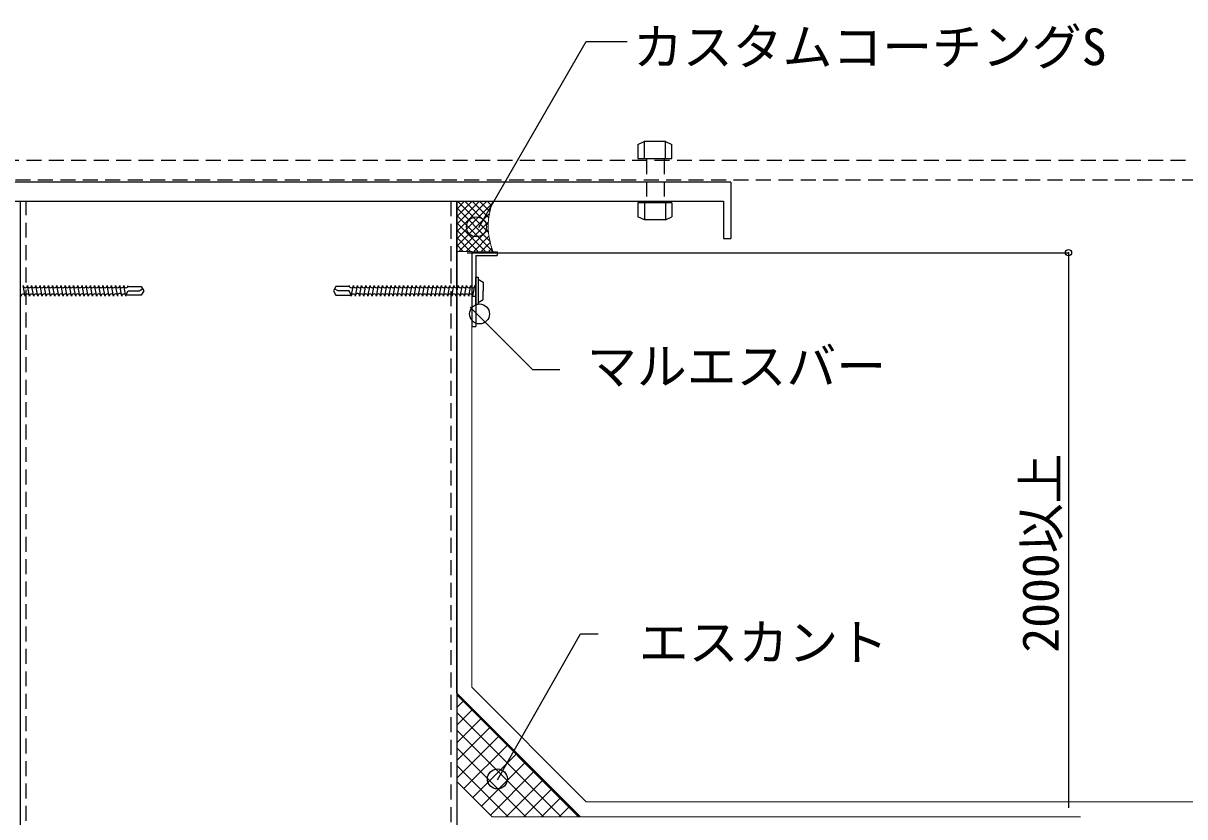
# Model space of a CAD drawing. Units: millimetres, scale not verified. Extents: x -3038 to 3038, y -2115 to 2115.
# Drawn here: x -1880.5 to -1414.6, y 1248.2 to 1566.6 of the extents above; entities that cross this region are included whole.
import ezdxf
from ezdxf.enums import TextEntityAlignment as Align

# ---------------------------------------------------------------- set-up
doc = ezdxf.new("R2010")
doc.units = ezdxf.units.MM
doc.header["$LTSCALE"] = 5
doc.header["$PDMODE"] = 32
doc.header["$PDSIZE"] = 2.5
doc.linetypes.add('DASHED1', pattern=[1.8, 1.2, -0.6])
for name, color, linetype in [('0-2_母屋', 7, 'Continuous'), ('0-B_ビス', 7, 'Continuous'), ('0-E_テキスト___1', 7, 'Continuous'), ('1-2__0-E_テキスト', 4, 'Continuous'), ('1-3__0-1_鉄骨', 4, 'Continuous')]:
    doc.layers.add(name, color=color, linetype=linetype)
for name, color, linetype, lineweight in [('0-8_防水層', 4, 'Continuous', 18), ('0-9_断熱層', 5, 'Continuous', 18), ('0-A_キャント', 222, 'Continuous', 18)]:
    doc.layers.add(name, color=color, linetype=linetype, lineweight=lineweight)
doc.styles.add('ＭＳ ゴシック', font='')
doc.styles.get('ＭＳ ゴシック').set_extended_font_data('MS Gothic')

msp = doc.modelspace()

# ---------------------------------------------------------------- linework, layer by layer
at = {"layer": '0-2_母屋', "linetype": 'DASHED1'}
for p, q in [((-1879.329, 1156.539), (-1879.329, 1495.101)), ((-1708.945, 1495.101), (-1708.945, 1156.539))]:
    msp.add_line(p, q, dxfattribs=at)
at = {"layer": '0-2_母屋'}
for p, q in [((-1706.645, 1475.125), (-1706.645, 1495.125)), ((-1706.642, 1297.751), (-1706.645, 1474.97))]:
    msp.add_line(p, q, dxfattribs=at)
msp.add_lwpolyline([(-1706.645, 1495.101), (-1706.645, 1156.539), (-1881.629, 1156.539), (-1881.629, 1495.101)], close=True, dxfattribs=at)
at = {"layer": '0-8_防水層'}
for p, q in [((-1706.645, 1488.974), (-1700.494, 1495.125)), ((-1706.645, 1486.005), (-1697.525, 1495.125)), ((-1706.645, 1483.035), (-1694.556, 1495.125)), ((-1706.645, 1480.066), (-1692.47, 1494.24)), ((-1706.645, 1492.449), (-1693.353, 1479.158)), ((-1706.392, 1492.196), (-1703.464, 1495.125)), ((-1706.351, 1495.125), (-1693.889, 1482.662)), ((-1703.381, 1495.125), (-1693.99, 1485.733)), ((-1700.412, 1495.125), (-1693.792, 1488.505)), ((-1697.443, 1495.125), (-1693.364, 1491.045)), ((-1694.473, 1495.125), (-1692.746, 1493.398)), ((-1706.645, 1489.48), (-1692.29, 1475.125)), ((-1706.645, 1486.511), (-1695.259, 1475.125)), ((-1706.392, 1477.35), (-1693.531, 1490.211)), ((-1705.648, 1475.125), (-1693.945, 1486.827)), ((-1706.645, 1483.541), (-1698.229, 1475.125)), ((-1702.678, 1475.125), (-1693.967, 1483.835)), ((-1706.645, 1480.572), (-1701.198, 1475.125)), ((-1706.645, 1477.603), (-1704.167, 1475.125)), ((-1706.645, 1477.603), (-1704.167, 1475.125)), ((-1699.709, 1475.125), (-1693.709, 1481.124)), ((-1696.739, 1475.125), (-1693.233, 1478.631)), ((-1696.739, 1475.125), (-1693.233, 1478.631)), ((-1693.769, 1475.125), (-1692.575, 1476.319)), ((-1693.769, 1475.125), (-1692.575, 1476.319)), ((-1654.65, 1254.194), (-1700.645, 1300.189)), ((-1657.1, 1248.209), (-1706.642, 1297.751)), ((-1654.65, 1254.194), (-1135.262, 1254.194))]:
    msp.add_line(p, q, dxfattribs=at)
msp.add_lwpolyline([(-1706.645, 1474.97), (-1700.645, 1474.97), (-1700.645, 1300.189), (-1654.65, 1254.194)], dxfattribs=at)
msp.add_arc((-1666.018, 1485.125), 27.979, 159.05844, 200.94154, dxfattribs=at)
at = {"layer": '0-9_断熱層'}
for p, q in [((-1657.1, 1248.209), (-1692.456, 1248.209)), ((-1456.439, 1248.194), (-1657.1, 1248.209))]:
    msp.add_line(p, q, dxfattribs=at)
at = {"layer": '0-A_キャント'}
for p, q in [((-1657.144, 1248.254), (-1706.642, 1297.751)), ((-1657.732, 1248.209), (-1706.575, 1297.053)), ((-1703.744, 1294.853), (-1706.576, 1292.021)), ((-1700.208, 1291.318), (-1706.576, 1284.949)), ((-1696.673, 1287.782), (-1706.577, 1277.878)), ((-1664.803, 1248.209), (-1706.576, 1289.983)), ((-1693.137, 1284.247), (-1706.578, 1270.806)), ((-1671.874, 1248.209), (-1706.577, 1282.912)), ((-1689.602, 1280.711), (-1706.579, 1263.734)), ((-1686.066, 1277.175), (-1703.744, 1259.498)), ((-1678.945, 1248.209), (-1706.577, 1275.842)), ((-1682.531, 1273.64), (-1700.208, 1255.962)), ((-1686.016, 1248.209), (-1706.578, 1268.772)), ((-1678.995, 1270.104), (-1696.673, 1252.427)), ((-1675.46, 1266.569), (-1693.137, 1248.891)), ((-1671.924, 1263.033), (-1686.748, 1248.209)), ((-1692.456, 1248.209), (-1706.589, 1262.343)), ((-1668.388, 1259.498), (-1679.677, 1248.209)), ((-1664.853, 1255.962), (-1672.606, 1248.209)), ((-1661.317, 1252.427), (-1665.535, 1248.209)), ((-1657.782, 1248.891), (-1658.464, 1248.209))]:
    msp.add_line(p, q, dxfattribs=at)
at = {"layer": '0-B_ビス'}
for p, q in [((-1634.013, 1517.88), (-1631.428, 1519.06)), ((-1631.428, 1519.06), (-1631.428, 1512.236)), ((-1622.844, 1519.06), (-1631.428, 1519.06)), ((-1622.844, 1519.059), (-1620.374, 1517.88)), ((-1631.338, 1494.565), (-1631.338, 1487.745)), ((-1622.844, 1494.565), (-1622.844, 1487.745)), ((-1620.374, 1494.565), (-1620.374, 1488.921)), ((-1631.338, 1487.745), (-1634.013, 1488.921)), ((-1622.844, 1487.745), (-1631.338, 1487.745)), ((-1622.844, 1487.745), (-1620.374, 1488.921)), ((-1700.466, 1474.856), (-1690.465, 1474.856)), ((-1700.466, 1444.856), (-1700.466, 1474.856)), ((-1698.966, 1473.356), (-1698.966, 1459.545)), ((-1698.966, 1473.356), (-1690.466, 1473.356)), ((-1690.466, 1474.856), (-1690.466, 1473.356)), ((-1698.058, 1463.915), (-1696.03, 1462.717)), ((-1879.7, 1457.083), (-1880.54, 1461.292)), ((-1878.013, 1457.083), (-1878.855, 1461.292)), ((-1876.329, 1457.088), (-1877.172, 1461.292)), ((-1874.648, 1457.083), (-1875.487, 1461.292)), ((-1872.961, 1457.083), (-1873.805, 1461.292)), ((-1871.28, 1457.088), (-1872.121, 1461.292)), ((-1869.596, 1457.088), (-1870.438, 1461.292)), ((-1867.911, 1457.088), (-1868.754, 1461.294)), ((-1866.23, 1457.088), (-1867.07, 1461.292)), ((-1864.543, 1457.091), (-1865.387, 1461.294)), ((-1862.859, 1457.091), (-1863.702, 1461.294)), ((-1861.174, 1457.091), (-1862.017, 1461.294)), ((-1859.489, 1457.091), (-1860.332, 1461.294)), ((-1857.804, 1457.091), (-1858.647, 1461.294)), ((-1856.118, 1457.091), (-1856.962, 1461.294)), ((-1854.45, 1457.091), (-1855.291, 1461.292)), ((-1852.765, 1457.091), (-1853.607, 1461.292)), ((-1851.08, 1457.091), (-1851.921, 1461.292)), ((-1849.395, 1457.091), (-1850.236, 1461.292)), ((-1847.711, 1457.091), (-1848.552, 1461.292)), ((-1846.025, 1457.091), (-1846.867, 1461.292)), ((-1844.341, 1457.091), (-1845.182, 1461.292)), ((-1842.655, 1457.083), (-1843.498, 1461.294)), ((-1841.008, 1457.083), (-1841.848, 1461.294)), ((-1839.324, 1457.083), (-1840.165, 1461.292)), ((-1839.338, 1457.504), (-1838.497, 1459.192)), ((-1838.497, 1460.874), (-1833.19, 1460.874)), ((-1838.497, 1459.192), (-1834.047, 1459.192)), ((-1834.047, 1459.192), (-1832.666, 1460.03)), ((-1832.139, 1459.189), (-1833.192, 1457.504)), ((-1833.19, 1460.874), (-1832.139, 1459.189)), ((-1755.084, 1460.874), (-1756.135, 1459.189)), ((-1756.135, 1459.189), (-1755.082, 1457.504)), ((-1754.227, 1459.192), (-1755.608, 1460.03)), ((-1749.777, 1460.874), (-1755.084, 1460.874)), ((-1749.777, 1459.192), (-1754.227, 1459.192)), ((-1748.936, 1457.504), (-1749.777, 1459.192)), ((-1748.95, 1457.083), (-1748.109, 1461.292)), ((-1747.266, 1457.083), (-1746.427, 1461.294)), ((-1745.619, 1457.083), (-1744.776, 1461.294)), ((-1743.934, 1457.091), (-1743.092, 1461.292)), ((-1742.249, 1457.091), (-1741.407, 1461.292)), ((-1740.563, 1457.091), (-1739.723, 1461.292)), ((-1738.879, 1457.091), (-1738.038, 1461.292)), ((-1737.194, 1457.091), (-1736.352, 1461.292)), ((-1735.509, 1457.091), (-1734.668, 1461.292)), ((-1733.824, 1457.091), (-1732.983, 1461.292)), ((-1732.156, 1457.091), (-1731.312, 1461.294)), ((-1730.47, 1457.091), (-1729.627, 1461.294)), ((-1728.786, 1457.091), (-1727.942, 1461.294)), ((-1727.101, 1457.091), (-1726.257, 1461.294)), ((-1725.416, 1457.091), (-1724.572, 1461.294)), ((-1723.731, 1457.091), (-1722.887, 1461.294)), ((-1722.044, 1457.088), (-1721.204, 1461.292)), ((-1720.363, 1457.088), (-1719.52, 1461.294)), ((-1718.678, 1457.088), (-1717.836, 1461.292)), ((-1716.994, 1457.088), (-1716.153, 1461.292)), ((-1715.313, 1457.083), (-1714.469, 1461.292)), ((-1713.627, 1457.083), (-1712.787, 1461.292)), ((-1711.945, 1457.088), (-1711.103, 1461.292)), ((-1710.261, 1457.083), (-1709.419, 1461.292)), ((-1708.574, 1457.083), (-1707.734, 1461.292)), ((-1706.892, 1457.083), (-1706.05, 1461.29)), ((-1705.209, 1457.083), (-1704.369, 1461.292)), ((-1703.526, 1457.083), (-1702.685, 1461.29)), ((-1701.845, 1457.083), (-1701.003, 1461.292)), ((-1700.159, 1457.083), (-1699.318, 1461.29)), ((-1698.973, 1461.3), (-1699.317, 1461.302)), ((-1698.966, 1459.545), (-1699.289, 1459.254)), ((-1699.289, 1459.254), (-1698.966, 1458.94)), ((-1698.973, 1461.3), (-1698.975, 1457.083)), ((-1698.966, 1458.94), (-1698.966, 1444.856)), ((-1696.03, 1462.717), (-1696.037, 1459.201)), ((-1696.03, 1455.675), (-1696.037, 1459.192)), ((-1833.192, 1457.504), (-1839.338, 1457.504)), ((-1755.082, 1457.504), (-1748.936, 1457.504)), ((-1700.159, 1457.083), (-1698.971, 1457.08)), ((-1698.058, 1454.47), (-1696.03, 1455.675)), ((-1700.466, 1444.856), (-1698.966, 1444.856))]:
    msp.add_line(p, q, dxfattribs=at)
at = {"layer": '0-B_ビス', "linetype": 'DASHED1'}
for p, q in [((-1630.544, 1512.046), (-1630.544, 1494.809)), ((-1623.489, 1512.046), (-1623.489, 1494.809))]:
    msp.add_line(p, q, dxfattribs=at)
at = {"layer": '0-B_ビス'}
for points in [[(-1622.844, 1512.236), (-1622.844, 1519.059), (-1622.844, 1519.06)], [(-1634.013, 1517.88), (-1634.013, 1512.236), (-1620.374, 1512.236), (-1620.374, 1517.88)], [(-1620.374, 1494.565), (-1634.013, 1494.565), (-1634.013, 1488.921)]]:
    msp.add_lwpolyline(points, dxfattribs=at)
msp.add_lwpolyline([(-1698.08, 1464.652), (-1698.08, 1453.735), (-1698.973, 1453.735), (-1698.973, 1464.652)], close=True, dxfattribs=at)
for centre, radius, start, end in [((-1879.698, 1461.292), 0.842, 179.62894, 359.62894), ((-1878.014, 1461.292), 0.842, 179.62894, 359.62894), ((-1876.329, 1461.292), 0.842, 179.62894, 359.62894), ((-1874.648, 1461.292), 0.842, 179.62894, 359.62894), ((-1872.964, 1461.292), 0.842, 179.62894, 359.62894), ((-1871.282, 1461.292), 0.842, 179.62894, 359.62894), ((-1869.596, 1461.292), 0.842, 179.62894, 359.62894), ((-1867.911, 1461.292), 0.842, 179.62894, 359.62894), ((-1866.23, 1461.292), 0.842, 179.62894, 359.62894), ((-1864.543, 1461.294), 0.842, 179.62894, 359.62894), ((-1862.859, 1461.294), 0.842, 179.62894, 359.62894), ((-1861.174, 1461.294), 0.842, 179.62894, 359.62894), ((-1859.489, 1461.294), 0.842, 179.62894, 359.62894), ((-1857.804, 1461.294), 0.842, 179.62894, 359.62894), ((-1856.118, 1461.294), 0.842, 179.62894, 359.62894), ((-1854.45, 1461.292), 0.842, 179.62894, 359.62894), ((-1852.765, 1461.292), 0.842, 179.62894, 359.62894), ((-1851.08, 1461.292), 0.842, 179.62894, 359.62894), ((-1849.395, 1461.292), 0.842, 179.62894, 359.62894), ((-1847.711, 1461.292), 0.842, 179.62894, 359.62894), ((-1846.025, 1461.292), 0.842, 179.62894, 359.62894), ((-1844.341, 1461.292), 0.842, 179.62894, 359.62894), ((-1842.657, 1461.294), 0.842, 179.62894, 359.62894), ((-1841.008, 1461.294), 0.842, 179.62894, 359.62894), ((-1839.324, 1461.292), 0.842, 179.62894, 359.62894), ((-1748.95, 1461.292), 0.842, 180.37105, 0.37105), ((-1747.266, 1461.294), 0.842, 180.37105, 0.37105), ((-1745.617, 1461.294), 0.842, 180.37105, 0.37105), ((-1743.934, 1461.292), 0.842, 180.37105, 0.37105), ((-1742.249, 1461.292), 0.842, 180.37105, 0.37105), ((-1740.563, 1461.292), 0.842, 180.37105, 0.37105), ((-1738.879, 1461.292), 0.842, 180.37105, 0.37105), ((-1737.194, 1461.292), 0.842, 180.37105, 0.37105), ((-1735.509, 1461.292), 0.842, 180.37105, 0.37105), ((-1733.824, 1461.292), 0.842, 180.37105, 0.37105), ((-1732.156, 1461.294), 0.842, 180.37105, 0.37105), ((-1730.47, 1461.294), 0.842, 180.37105, 0.37105), ((-1728.786, 1461.294), 0.842, 180.37105, 0.37105), ((-1727.101, 1461.294), 0.842, 180.37105, 0.37105), ((-1725.416, 1461.294), 0.842, 180.37105, 0.37105), ((-1723.731, 1461.294), 0.842, 180.37105, 0.37105), ((-1722.044, 1461.292), 0.842, 180.37105, 0.37105), ((-1720.363, 1461.292), 0.842, 180.37105, 0.37105), ((-1718.678, 1461.292), 0.842, 180.37105, 0.37105), ((-1716.992, 1461.292), 0.842, 180.37105, 0.37105), ((-1715.31, 1461.292), 0.842, 180.37105, 0.37105), ((-1713.627, 1461.292), 0.842, 180.37105, 0.37105), ((-1711.945, 1461.292), 0.842, 180.37105, 0.37105), ((-1710.26, 1461.292), 0.842, 180.37105, 0.37105), ((-1708.576, 1461.292), 0.842, 180.37105, 0.37105), ((-1706.892, 1461.29), 0.842, 180.37105, 0.37105), ((-1705.206, 1461.292), 0.842, 180.37105, 0.37105), ((-1703.527, 1461.292), 0.842, 180.37105, 0.37105), ((-1701.842, 1461.29), 0.842, 180.37105, 0.37105), ((-1700.159, 1461.29), 0.842, 180.37105, 0.37105), ((-1880.539, 1457.083), 0.842, 359.62894, 179.62894), ((-1878.855, 1457.083), 0.842, 359.62894, 179.62894), ((-1877.172, 1457.083), 0.842, 359.62894, 179.62894), ((-1875.487, 1457.083), 0.842, 359.62894, 179.62894), ((-1873.804, 1457.088), 0.842, 359.62894, 179.62894), ((-1872.121, 1457.088), 0.842, 359.62894, 179.62894), ((-1870.438, 1457.083), 0.842, 359.62894, 179.62894), ((-1868.754, 1457.083), 0.842, 359.62894, 179.62894), ((-1867.07, 1457.088), 0.842, 359.62894, 179.62894), ((-1865.387, 1457.088), 0.842, 359.62894, 179.62894), ((-1863.703, 1457.088), 0.842, 359.62894, 179.62894), ((-1862.018, 1457.088), 0.842, 359.62894, 179.62894), ((-1860.333, 1457.088), 0.842, 359.62894, 179.62894), ((-1858.648, 1457.088), 0.842, 359.62894, 179.62894), ((-1856.963, 1457.088), 0.842, 359.62894, 179.62894), ((-1855.278, 1457.088), 0.842, 359.62894, 179.62894), ((-1853.608, 1457.088), 0.842, 359.62894, 179.62894), ((-1851.923, 1457.088), 0.842, 359.62894, 179.62894), ((-1850.238, 1457.088), 0.842, 359.62894, 179.62894), ((-1848.553, 1457.088), 0.842, 359.62894, 179.62894), ((-1846.868, 1457.088), 0.842, 359.62894, 179.62894), ((-1845.183, 1457.088), 0.842, 359.62894, 179.62894), ((-1843.498, 1457.088), 0.842, 359.62894, 179.62894), ((-1841.809, 1457.274), 0.868, 15.39001, 191.91702), ((-1840.163, 1457.083), 0.842, 359.62894, 179.62894), ((-1748.111, 1457.083), 0.842, 0.37105, 180.37105), ((-1746.465, 1457.274), 0.868, 348.08296, 164.60995), ((-1744.776, 1457.088), 0.842, 0.37105, 180.37105), ((-1743.091, 1457.088), 0.842, 0.37105, 180.37105), ((-1741.406, 1457.088), 0.842, 0.37105, 180.37105), ((-1739.721, 1457.088), 0.842, 0.37105, 180.37105), ((-1738.036, 1457.088), 0.842, 0.37105, 180.37105), ((-1736.351, 1457.088), 0.842, 0.37105, 180.37105), ((-1734.666, 1457.088), 0.842, 0.37105, 180.37105), ((-1732.996, 1457.088), 0.842, 0.37105, 180.37105), ((-1731.311, 1457.088), 0.842, 0.37105, 180.37105), ((-1729.626, 1457.088), 0.842, 0.37105, 180.37105), ((-1727.941, 1457.088), 0.842, 0.37105, 180.37105), ((-1726.256, 1457.088), 0.842, 0.37105, 180.37105), ((-1724.571, 1457.088), 0.842, 0.37105, 180.37105), ((-1722.887, 1457.088), 0.842, 0.37105, 180.37105), ((-1721.204, 1457.088), 0.842, 0.37105, 180.37105), ((-1719.52, 1457.083), 0.842, 0.37105, 180.37105), ((-1717.836, 1457.083), 0.842, 0.37105, 180.37105), ((-1716.153, 1457.088), 0.842, 0.37105, 180.37105), ((-1714.47, 1457.088), 0.842, 0.37105, 180.37105), ((-1712.787, 1457.083), 0.842, 0.37105, 180.37105), ((-1711.103, 1457.083), 0.842, 0.37105, 180.37105), ((-1709.419, 1457.083), 0.842, 0.37105, 180.37105), ((-1707.735, 1457.083), 0.842, 0.37105, 180.37105), ((-1706.052, 1457.083), 0.842, 0.37105, 180.37105), ((-1704.369, 1457.083), 0.842, 0.37105, 180.37105), ((-1702.682, 1457.083), 0.842, 0.37105, 180.37105), ((-1701.001, 1457.083), 0.842, 0.37105, 180.37105)]:
    msp.add_arc(centre, radius, start, end, dxfattribs=at)
at = {"layer": '1-2__0-E_テキスト'}
for p, q in [((-1702.504, 1474.501), (-1461.228, 1474.501)), ((-1461.228, 1474.501), (-1461.228, 1251.734)), ((-1676.224, 1427.571), (-1701.265, 1452.613)), ((-1676.224, 1427.571), (-1665.224, 1427.571))]:
    msp.add_line(p, q, dxfattribs=at)
for points in [[(-1697.741, 1484.606), (-1654.675, 1559.198), (-1638.256, 1559.198)], [(-1690.29, 1263.013), (-1656.967, 1321.573), (-1649.85, 1321.573)]]:
    msp.add_lwpolyline(points, dxfattribs=at)
for centre in [(-1698.709, 1484.859), (-1697.48, 1449.923), (-1690.328, 1263.373)]:
    msp.add_circle(centre, 4, dxfattribs=at)
msp.add_point((-1461.228, 1474.501), dxfattribs=at)
at = {"layer": '1-3__0-1_鉄骨', "linetype": 'DASHED1'}
for p, q in [((-1135.262, 1511.451), (-1991.616, 1511.451)), ((-1991.616, 1503.744), (-1135.262, 1503.744))]:
    msp.add_line(p, q, dxfattribs=at)
at = {"layer": '1-3__0-1_鉄骨'}
for p, q in [((-1596.688, 1502.835), (-1596.688, 1480.125)), ((-1988.616, 1495.125), (-1599.688, 1495.125)), ((-1599.688, 1495.125), (-1599.688, 1480.125)), ((-1599.688, 1480.125), (-1596.688, 1480.125))]:
    msp.add_line(p, q, dxfattribs=at)
msp.add_lwpolyline([(-1596.688, 1502.835), (-1991.616, 1502.835), (-1991.616, 1480.125)], dxfattribs=at)

# ---------------------------------------------------------------- texts
at = {"layer": '0-E_テキスト___1', "style": 'ＭＳ ゴシック'}
for s, p in [('カスタムコーチングS', (-1635.914, 1545.357)), ('マルエスバー', (-1654.382, 1417.243)), ('エスカント', (-1633.606, 1306.441))]:
    msp.add_text(s, height=14.66, dxfattribs=at).set_placement(p, align=Align.BOTTOM_LEFT)
msp.add_text('2000以上', height=14.66, rotation=90, dxfattribs=at).set_placement((-1460.759, 1314.029), align=Align.BOTTOM_LEFT)

doc.saveas('drawing.dxf')
